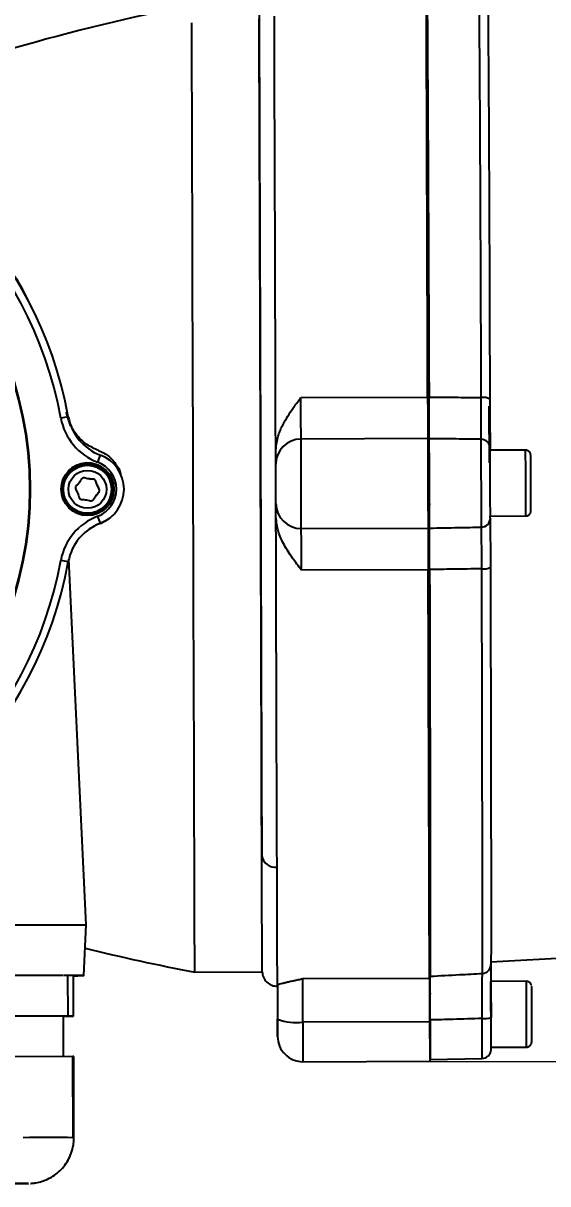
# Model space of a CAD drawing. Header units: millimetres. Extents: x 2320 to 4000, y 933 to 2121.
# Drawn here: x 3558.4 to 3661.9, y 1756.4 to 1985.6 of the extents above; entities that cross this region are included whole.
import ezdxf

# ---------------------------------------------------------------- set-up
doc = ezdxf.new("R2010")
doc.units = ezdxf.units.MM
doc.layers.add('标注', color=3, linetype='Continuous', lineweight=13)
doc.styles.add('SLDTEXTSTYLE1', font='txt.shx', dxfattribs={"width": 0.7, "bigfont": 'gbcbig.shx'})
doc.dimstyles.new('SLDDIMSTYLE12$0', dxfattribs={"dimtxt": 12, "dimasz": 10, "dimexe": 0, "dimexo": 0.0625, "dimgap": 0.875, "dimtad": 1, "dimdec": 1, "dimlfac": 1.8, "dimrnd": 1e-09, "dimzin": 12, "dimdsep": 46, "dimtxsty": 'SLDTEXTSTYLE1', "dimcen": 0.09, "dimdle": 8.16, "dimclrd": 3, "dimclre": 3, "dimadec": 0, "dimazin": 3, "dimtfac": 1, "dimtdec": 1, "dimtofl": 0, "dimtmove": 0, "dimatfit": 3, "dimfxl": 0, "dimfrac": 2, "dimtolj": 1, "dimlwd": 5, "dimlwe": 5, "dimarcsym": 0})

# ---------------------------------------------------------------- blocks, each defined once
blk = doc.blocks.new('*D58')
at = {"layer": 'Defpoints', "color": 0, "transparency": 16777216}
for p in [(3648.25, 2008.59), (3638.63, 1780.56), (3840.05, 1780.56)]:
    blk.add_point(p, dxfattribs=at)
at = {"layer": '标注', "color": 3, "lineweight": 5, "transparency": 16777216}
blk.add_line((3648.31, 2008.59), (3840.05, 2008.59), dxfattribs=at)
at = {"layer": '标注', "color": 3, "linetype": 'Continuous', "lineweight": 5, "transparency": 16777216}
for p, q in [((3840.05, 1998.59), (3840.05, 1790.56)), ((3638.69, 1780.56), (3840.05, 1780.56))]:
    blk.add_line(p, q, dxfattribs=at)
at = {"layer": '标注', "color": 3, "transparency": 16777216}
for points in [[(3838.39, 1998.59), (3841.72, 1998.59), (3840.05, 2008.59)], [(3838.39, 1790.56), (3841.72, 1790.56), (3840.05, 1780.56)]]:
    blk.add_solid(points, dxfattribs=at)
at = {"layer": '标注', "color": 0, "transparency": 16777216, "insert": (3834.18, 1894.57), "char_height": 10, "attachment_point": 5, "rotation": 90, "style": 'SLDTEXTSTYLE1'}
blk.add_mtext('\\A1;230', dxfattribs=at)

msp = doc.modelspace()

# ---------------------------------------------------------------- linework, layer by layer
at = {"color": 7, "linetype": 'Continuous', "lineweight": 25}
for p, q in [((3613.214, 1911.646), (3638.214, 1911.725)), ((3650.409, 1898.747), (3650.374, 1909.981)), ((3638.24, 1903.54), (3613.24, 1903.462)), ((3657.536, 1901.269), (3650.54, 1901.247)), ((3638.547, 1898.709), (3638.255, 1898.708)), ((3569.32, 1894.639), (3568.986, 1894.263)), ((3569.324, 1894.636), (3569.327, 1894.64)), ((3573.168, 1892.76), (3572.929, 1892.4)), ((3572.89, 1892.434), (3572.887, 1892.43)), ((3638.28, 1890.708), (3638.572, 1890.709)), ((3576.43, 1888.686), (3576.453, 1888.712)), ((3650.581, 1888.247), (3657.577, 1888.269)), ((3573.657, 1886.815), (3573.634, 1886.789)), ((3613.295, 1885.803), (3638.295, 1885.882)), ((3570.826, 1807.532), (3567.444, 1879.766)), ((3638.321, 1877.665), (3613.321, 1877.586)), ((3650.706, 1800.22), (3801.902, 1808.621)), ((3570.421, 1797.531), (3570.826, 1807.532)), ((3566.313, 1797.541), (3549.416, 1797.507)), ((3567.269, 1797.543), (3566.433, 1797.542)), ((3567.295, 1789.543), (3567.269, 1797.543)), ((3568.368, 1789.543), (3568.343, 1797.543)), ((3592.276, 1798.205), (3605.571, 1798.247)), ((3613.575, 1796.941), (3638.575, 1797.02)), ((3657.685, 1796.403), (3650.685, 1796.381)), ((3638.696, 1793.844), (3638.585, 1793.843)), ((3567.295, 1789.543), (3549.441, 1789.507)), ((3566.393, 1781.542), (3566.368, 1789.518)), ((3566.368, 1789.494), (3567.295, 1789.498)), ((3568.368, 1789.505), (3568.368, 1789.543)), ((3638.602, 1788.41), (3613.602, 1788.332)), ((3638.61, 1785.843), (3638.721, 1785.844)), ((3650.73, 1783.381), (3657.726, 1783.403)), ((3568.229, 1781.545), (3548.557, 1781.505)), ((3568.28, 1765.545), (3568.229, 1781.545)), ((3568.443, 1765.545), (3568.393, 1781.545)), ((3613.626, 1780.534), (3638.626, 1780.612)), ((3638.734, 1780.953), (3648.965, 1781.164)), ((3568.28, 1765.545), (3558.443, 1765.525)), ((3568.443, 1765.524), (3568.443, 1765.545))]:
    msp.add_line(p, q, dxfattribs=at)
at = {"color": 7, "linetype": 'Continuous', "lineweight": 25, "flags": 128}
for points in [[(3638.099, 1992.241), (3638.113, 1991.008), (3638.128, 1989.416), (3638.144, 1987.468), (3638.161, 1985.174), (3638.179, 1982.541), (3638.197, 1979.579), (3638.216, 1976.3), (3638.236, 1972.715), (3638.256, 1968.838), (3638.277, 1964.684), (3638.298, 1960.268), (3638.319, 1955.607), (3638.34, 1950.718), (3638.362, 1945.62), (3638.384, 1940.331), (3638.406, 1934.872), (3638.427, 1929.262), (3638.448, 1923.524), (3638.47, 1917.678), (3638.49, 1911.747)], [(3648.784, 1911.658), (3648.763, 1917.561), (3648.742, 1923.378), (3648.721, 1929.088), (3648.7, 1934.67), (3648.678, 1940.102), (3648.656, 1945.365), (3648.635, 1950.438), (3648.613, 1955.303), (3648.592, 1959.941), (3648.571, 1964.335), (3648.551, 1968.469), (3648.531, 1972.326), (3648.511, 1975.893), (3648.492, 1979.155), (3648.474, 1982.102), (3648.456, 1984.721), (3648.44, 1987.003), (3648.424, 1988.939), (3648.409, 1990.522), (3648.395, 1991.747)], [(3650.106, 1989.982), (3650.119, 1988.78), (3650.134, 1987.225), (3650.15, 1985.324), (3650.166, 1983.084), (3650.183, 1980.513), (3650.201, 1977.62), (3650.22, 1974.417), (3650.239, 1970.916), (3650.259, 1967.129), (3650.279, 1963.071), (3650.299, 1958.758), (3650.32, 1954.204), (3650.341, 1949.428), (3650.362, 1944.448), (3650.384, 1939.281), (3650.405, 1933.948), (3650.426, 1928.468), (3650.447, 1922.862), (3650.467, 1917.151), (3650.488, 1911.357)], [(3608.247, 1901.053), (3608.229, 1906.966), (3608.21, 1912.833), (3608.192, 1918.634), (3608.174, 1924.348), (3608.156, 1929.955), (3608.139, 1935.433), (3608.122, 1940.764), (3608.106, 1945.927), (3608.09, 1950.906), (3608.075, 1955.68), (3608.061, 1960.235), (3608.047, 1964.552), (3608.035, 1968.616), (3608.023, 1972.414), (3608.011, 1975.93), (3608.001, 1979.154), (3607.992, 1982.072), (3607.984, 1984.674), (3607.977, 1986.951)], [(3592.276, 1798.205), (3592.276, 1798.205), (3592.276, 1798.394), (3592.274, 1798.937), (3592.271, 1799.832), (3592.267, 1801.077), (3592.262, 1802.666), (3592.256, 1804.594), (3592.249, 1806.853), (3592.241, 1809.435), (3592.232, 1812.331), (3592.222, 1815.529), (3592.211, 1819.018), (3592.199, 1822.785), (3592.186, 1826.816), (3592.173, 1831.095), (3592.159, 1835.607), (3592.144, 1840.336), (3592.128, 1845.262), (3592.112, 1850.369), (3592.096, 1855.637), (3592.079, 1861.047), (3592.061, 1866.578), (3592.044, 1872.21), (3592.026, 1877.922), (3592.007, 1883.692), (3591.989, 1889.5), (3591.971, 1895.323), (3591.952, 1901.14), (3591.934, 1906.929), (3591.916, 1912.669), (3591.898, 1918.339), (3591.881, 1923.917), (3591.864, 1929.382), (3591.847, 1934.715), (3591.83, 1939.895), (3591.815, 1944.903), (3591.8, 1949.72), (3591.785, 1954.329), (3591.771, 1958.713), (3591.758, 1962.854), (3591.746, 1966.739), (3591.735, 1970.351), (3591.724, 1973.678), (3591.714, 1976.708), (3591.706, 1979.429), (3591.698, 1981.831), (3591.692, 1983.905), (3591.686, 1985.643)], [(3605.498, 1821.219), (3605.486, 1825.132), (3605.473, 1829.3), (3605.459, 1833.707), (3605.445, 1838.336), (3605.429, 1843.17), (3605.414, 1848.192), (3605.397, 1853.382), (3605.38, 1858.722), (3605.363, 1864.191), (3605.346, 1869.77), (3605.328, 1875.438), (3605.31, 1881.173), (3605.292, 1886.955), (3605.273, 1892.762), (3605.255, 1898.573), (3605.237, 1904.365), (3605.219, 1910.119), (3605.201, 1915.811), (3605.183, 1921.422), (3605.166, 1926.93), (3605.149, 1932.315), (3605.132, 1937.557), (3605.116, 1942.637), (3605.101, 1947.536), (3605.086, 1952.235), (3605.072, 1956.717), (3605.059, 1960.967), (3605.046, 1964.967), (3605.034, 1968.703), (3605.023, 1972.161), (3605.013, 1975.329), (3605.004, 1978.194), (3604.996, 1980.747), (3604.989, 1982.977), (3604.983, 1984.876), (3604.978, 1986.438)], [(3613.24, 1903.462), (3613.239, 1903.783), (3613.237, 1904.346), (3613.234, 1905.138), (3613.231, 1906.137), (3613.228, 1907.319), (3613.223, 1908.654), (3613.219, 1910.109), (3613.214, 1911.646)], [(3613.295, 1885.803), (3613.294, 1886.223), (3613.292, 1887), (3613.288, 1888.1), (3613.284, 1889.478), (3613.279, 1891.075), (3613.273, 1892.823), (3613.268, 1894.647), (3613.262, 1896.47), (3613.256, 1898.216), (3613.251, 1899.809), (3613.247, 1901.183), (3613.243, 1902.278), (3613.241, 1903.048), (3613.24, 1903.462)], [(3608.288, 1888.153), (3608.283, 1889.764), (3608.278, 1891.376), (3608.273, 1892.989), (3608.268, 1894.603), (3608.263, 1896.217), (3608.257, 1897.83), (3608.252, 1899.442), (3608.247, 1901.053)], [(3638.57, 1890.459), (3638.572, 1890.647), (3638.572, 1891.195), (3638.571, 1892.055), (3638.569, 1893.152), (3638.565, 1894.386), (3638.561, 1895.65), (3638.557, 1896.83), (3638.552, 1897.821), (3638.548, 1898.536), (3638.545, 1898.911), (3638.543, 1898.913), (3638.542, 1898.709)], [(3638.567, 1890.709), (3638.567, 1890.65), (3638.57, 1890.459)], [(3576.43, 1888.686), (3575.177, 1887.594), (3573.634, 1886.789)], [(3608.506, 1818.941), (3608.493, 1823.043), (3608.479, 1827.418), (3608.464, 1832.049), (3608.449, 1836.918), (3608.433, 1842.007), (3608.416, 1847.296), (3608.399, 1852.765), (3608.382, 1858.393), (3608.363, 1864.159), (3608.345, 1870.041), (3608.326, 1876.015), (3608.307, 1882.06), (3608.288, 1888.153)], [(3613.321, 1877.586), (3613.316, 1879.125), (3613.312, 1880.582), (3613.308, 1881.92), (3613.304, 1883.106), (3613.301, 1884.11), (3613.298, 1884.907), (3613.296, 1885.476), (3613.295, 1885.803)], [(3638.575, 1797.02), (3638.571, 1798.256), (3638.566, 1799.854), (3638.56, 1801.807), (3638.552, 1804.107), (3638.544, 1806.746), (3638.535, 1809.715), (3638.524, 1813.001), (3638.513, 1816.593), (3638.501, 1820.478), (3638.488, 1824.64), (3638.474, 1829.064), (3638.459, 1833.734), (3638.444, 1838.632), (3638.428, 1843.739), (3638.411, 1849.036), (3638.394, 1854.505), (3638.376, 1860.123), (3638.358, 1865.87), (3638.34, 1871.725), (3638.321, 1877.665)], [(3638.597, 1877.691), (3638.614, 1871.763), (3638.629, 1865.921), (3638.644, 1860.188), (3638.658, 1854.584), (3638.67, 1849.132), (3638.682, 1843.85), (3638.692, 1838.76), (3638.701, 1833.88), (3638.709, 1829.229), (3638.716, 1824.824), (3638.722, 1820.681), (3638.726, 1816.816), (3638.729, 1813.244), (3638.73, 1809.977), (3638.73, 1807.029), (3638.729, 1804.41), (3638.727, 1802.13), (3638.723, 1800.197), (3638.718, 1798.619), (3638.711, 1797.402)], [(3649.004, 1797.961), (3649.01, 1799.171), (3649.015, 1800.739), (3649.019, 1802.661), (3649.021, 1804.929), (3649.022, 1807.534), (3649.022, 1810.467), (3649.021, 1813.716), (3649.018, 1817.271), (3649.014, 1821.116), (3649.008, 1825.238), (3649.002, 1829.622), (3648.994, 1834.25), (3648.985, 1839.106), (3648.974, 1844.171), (3648.963, 1849.426), (3648.95, 1854.852), (3648.937, 1860.428), (3648.922, 1866.133), (3648.907, 1871.947), (3648.89, 1877.846)], [(3650.592, 1878.162), (3650.608, 1872.371), (3650.623, 1866.664), (3650.638, 1861.063), (3650.651, 1855.589), (3650.663, 1850.262), (3650.675, 1845.103), (3650.685, 1840.13), (3650.694, 1835.363), (3650.701, 1830.82), (3650.708, 1826.516), (3650.713, 1822.469), (3650.717, 1818.694), (3650.72, 1815.205), (3650.722, 1812.015), (3650.722, 1809.135), (3650.721, 1806.578), (3650.718, 1804.351), (3650.715, 1802.465), (3650.71, 1800.925), (3650.703, 1799.738)], [(3527.399, 1807.407), (3528.367, 1807.415), (3529.66, 1807.424), (3531.259, 1807.433), (3533.137, 1807.443), (3535.265, 1807.453), (3537.608, 1807.464), (3540.129, 1807.474), (3542.787, 1807.484), (3545.539, 1807.494), (3548.341, 1807.503), (3551.148, 1807.511), (3553.915, 1807.519), (3556.598, 1807.526), (3559.153, 1807.532), (3561.539, 1807.537), (3563.718, 1807.54), (3565.655, 1807.542), (3567.319, 1807.543), (3568.683, 1807.543), (3569.725, 1807.541), (3570.429, 1807.539), (3570.782, 1807.534), (3570.826, 1807.532)], [(3613.602, 1788.332), (3613.597, 1789.887), (3613.592, 1791.372), (3613.588, 1792.749), (3613.584, 1793.983), (3613.581, 1795.044), (3613.578, 1795.904), (3613.576, 1796.542), (3613.575, 1796.941)], [(3608.58, 1795.418), (3608.58, 1795.418), (3608.579, 1795.434), (3608.579, 1795.476), (3608.579, 1795.545), (3608.579, 1795.64)], [(3650.726, 1783.382), (3650.728, 1783.552), (3650.729, 1784.064), (3650.729, 1784.889), (3650.727, 1785.984), (3650.724, 1787.288), (3650.72, 1788.733), (3650.716, 1790.239), (3650.711, 1791.726), (3650.705, 1793.114), (3650.7, 1794.327), (3650.695, 1795.301), (3650.69, 1795.982), (3650.687, 1796.335), (3650.684, 1796.34), (3650.683, 1795.996), (3650.683, 1795.323), (3650.684, 1794.357), (3650.684, 1794.124)], [(3658.688, 1795.406), (3658.688, 1795.407), (3658.692, 1795.215), (3658.696, 1794.661), (3658.7, 1793.783), (3658.705, 1792.642), (3658.71, 1791.313), (3658.715, 1789.889), (3658.719, 1788.466), (3658.723, 1787.142), (3658.725, 1786.005), (3658.725, 1785.135), (3658.725, 1784.59), (3658.723, 1784.411)], [(3638.719, 1785.594), (3638.721, 1785.781), (3638.721, 1786.329), (3638.72, 1787.19), (3638.718, 1788.286), (3638.714, 1789.521), (3638.71, 1790.784), (3638.706, 1791.964), (3638.701, 1792.955), (3638.697, 1793.67), (3638.694, 1794.045), (3638.692, 1794.047), (3638.691, 1793.844)], [(3613.602, 1788.332), (3613.607, 1786.545), (3613.613, 1784.881), (3613.617, 1783.411), (3613.621, 1782.196), (3613.624, 1781.288), (3613.626, 1780.726), (3613.626, 1780.534), (3613.626, 1780.534)], [(3638.724, 1788.762), (3638.729, 1786.97), (3638.733, 1785.301), (3638.736, 1783.826), (3638.738, 1782.609), (3638.738, 1781.701), (3638.736, 1781.141), (3638.734, 1780.953), (3638.73, 1781.146), (3638.725, 1781.71), (3638.72, 1782.622), (3638.713, 1783.843), (3638.707, 1785.321), (3638.705, 1785.844)], [(3638.716, 1785.844), (3638.716, 1785.784), (3638.719, 1785.594)], [(3568.393, 1781.545), (3568.373, 1781.545), (3568.352, 1781.545), (3568.332, 1781.545), (3568.312, 1781.545), (3568.291, 1781.545), (3568.27, 1781.545), (3568.25, 1781.545), (3568.229, 1781.545)], [(3568.443, 1765.545), (3568.423, 1765.545), (3568.403, 1765.545), (3568.382, 1765.545), (3568.362, 1765.545), (3568.341, 1765.545), (3568.321, 1765.545), (3568.3, 1765.545), (3568.28, 1765.545)], [(3558.127, 1756.485), (3558.585, 1756.49), (3558.677, 1756.494), (3558.401, 1756.497)], [(3559.454, 1756.495), (3559.461, 1756.495), (3559.464, 1756.497)]]:
    msp.add_lwpolyline(points, dxfattribs=at)
at = {"color": 7, "linetype": 'Continuous', "lineweight": 25}
for centre, radius in [((3488.628, 1893.558), 71.202), ((3571.128, 1893.558), 5.2), ((3571.102, 1893.529), 5), ((3571.107, 1893.535), 4.739), ((3571.109, 1893.537), 3.742)]:
    msp.add_circle(centre, radius, dxfattribs=at)
for centre, radius, start, end in [((3672.766, 1580.39), 416.745, 101.22027, 111.15509), ((3488.627, 1893.558), 78.5, 10.30621, 79.69381), ((3488.625, 1893.555), 80, 10.30621, 79.69381), ((3488.63, 1893.56), 71.137, 270.00008, 179.99995), ((3649.19, 1908.988), 2.701, 61.29136, 98.64725), ((3609.261, 1671.028), 240.522, 100.03886, 100.39546), ((3577.176, 1909.659), 11.5, 190.30623, 249.41324), ((3577.173, 1909.657), 10, 190.30623, 249.41324), ((3613.236, 1898.481), 4.981, 89.95996, 179.95822), ((1300.03, 1887.359), 2338.557, 359.963814, 0.396284), ((1444.43, 1887.813), 2204.388, 359.954608, 0.40549), ((3648.741, 1901.619), 1.795, 0.29599, 89.31394), ((3203.491, 2038.135), 394.997, 339.35888, 339.57594), ((3571.125, 1893.555), 7.2, 290.58678, 69.4134), ((1858.401, 1889.114), 1792.179, 359.96004, 0.400058), ((2886.751, 1894.264), 770.817, 0.036022, 0.520696), ((1933.284, 1889.997), 1725.289, 0.158018, 0.319112), ((3571.119, 1893.548), 5.2, 317.72621, 137.72594), ((3571.128, 1893.558), 5.7, 290.58679, 69.4134), ((2610.021, 1890.021), 1047.557, 359.904172, 0.258571), ((2259.493, 1889.462), 1399.083, 0.006511, 0.216759), ((3613.259, 1890.782), 4.98, 180.41624, 270.41429), ((3577.176, 1877.456), 11.5, 110.58662, 169.69398), ((3417.698, 1829.439), 166.178, 20.19819, 20.71597), ((3577.173, 1877.453), 10, 110.58662, 169.69398), ((3577.15, 1877.428), 10, 110.58662, 137.72607), ((3648.784, 1887.862), 1.796, 271.05348, 0.07083), ((3488.628, 1893.558), 78.5, 280.30599, 349.69399), ((3488.626, 1893.555), 80, 280.30599, 349.69399), ((3535.331, 1709.521), 172.713, 79.32137, 79.81831), ((3649.279, 1880.487), 2.67, 261.62126, 299.45617), ((3608.183, 1821.639), 2.717, 188.90039, 276.81746), ((3670.792, 2207.487), 416.745, 256.09466, 259.14045), ((3648.919, 1799.744), 1.785, 272.72918, 359.80341), ((3567.647, 303.866), 1493.678, 89.973304, 90.014472), ((2279.809, 1785.574), 1377.919, 359.909741, 0.450299), ((2802.073, 1787.215), 848.646, 359.909962, 0.450078), ((3560.195, -438.332), 2227.858, 89.841239, 90.304162), ((3567.672, 295.866), 1493.678, 89.973304, 90.014472), ((3558.268, 3283.194), 1493.723, 270.346246, 270.387413), ((3612.338, 1798.888), 10.632, 249.41724, 276.8281), ((3649.373, 1793.78), 4.75, 264.94464, 286.46769), ((2371.897, 1783.505), 1277.07, 359.894967, 0.24873), ((2205.234, 1783.736), 1445.496, 359.981236, 0.217594), ((3613.611, 1785.534), 5, 180.18036, 270.18036), ((3563.336, 761.316), 1004.221, 89.708612, 90.279164), ((3540.416, 4293.733), 2537.31, 269.934581, 270.4299), ((3556.079, 180.326), 1576.175, 89.876964, 90.276533)]:
    msp.add_arc(centre, radius, start, end, dxfattribs=at)
for points in [[(3638.214, 1911.725), (3638.203, 1915.025), (3638.183, 1921.625), (3638.153, 1931.196), (3638.124, 1940.397), (3638.096, 1949.117), (3638.07, 1957.269), (3638.047, 1964.768), (3638.025, 1971.536), (3638.007, 1977.5), (3637.991, 1982.605), (3637.977, 1986.773), (3637.967, 1990.054), (3637.963, 1991.396), (3637.961, 1992.067)], [(3638.214, 1911.725), (3638.217, 1910.697), (3638.224, 1908.642), (3638.232, 1906.107), (3638.237, 1904.226), (3638.239, 1903.769), (3638.24, 1903.54)], [(3573.279, 1901.213), (3572.495, 1901.573), (3570.927, 1902.293), (3569.035, 1904.089), (3567.591, 1906.263), (3567.152, 1907.931), (3566.932, 1908.765)], [(3638.24, 1903.54), (3638.24, 1903.296), (3638.242, 1902.806), (3638.249, 1900.722), (3638.257, 1897.943), (3638.267, 1894.726), (3638.278, 1891.507), (3638.286, 1888.722), (3638.293, 1886.628), (3638.294, 1886.13), (3638.295, 1885.882)], [(3608.255, 1898.484), (3608.255, 1898.709), (3608.253, 1899.158), (3608.249, 1900.421), (3608.247, 1901.053)], [(3608.288, 1888.153), (3608.286, 1888.788), (3608.282, 1890.059), (3608.28, 1890.517), (3608.28, 1890.746)], [(3638.295, 1885.882), (3638.296, 1885.649), (3638.297, 1885.185), (3638.303, 1883.294), (3638.311, 1880.751), (3638.318, 1878.694), (3638.321, 1877.665)], [(3638.575, 1797.02), (3638.576, 1796.739), (3638.577, 1796.178), (3638.584, 1794.166), (3638.592, 1791.532), (3638.598, 1789.451), (3638.602, 1788.41)], [(3608.579, 1795.64), (3608.582, 1794.601), (3608.589, 1792.522), (3608.596, 1790.131), (3608.6, 1788.935)], [(3608.579, 1795.616), (3608.582, 1794.579), (3608.589, 1792.504), (3608.596, 1790.115), (3608.6, 1788.92)]]:
    msp.add_open_spline(points, degree=3, dxfattribs=at)
for points, knots in [([(3604.966, 1990.407), (3604.966, 1990.325), (3604.967, 1990.159), (3604.971, 1988.726), (3604.978, 1986.377), (3604.989, 1983.007), (3605.003, 1978.645), (3605.02, 1973.345), (3605.039, 1967.184), (3605.061, 1960.257), (3605.085, 1952.71), (3605.11, 1944.682), (3605.136, 1936.311), (3605.164, 1927.634), (3605.192, 1918.641), (3605.221, 1909.304), (3605.252, 1899.629), (3605.283, 1889.745), (3605.314, 1879.79), (3605.345, 1869.955), (3605.375, 1860.386), (3605.404, 1851.227), (3605.431, 1842.634), (3605.456, 1834.726), (3605.479, 1827.514), (3605.492, 1823.304), (3605.498, 1821.219)], [0, 0, 0, 0, 0.03995482, 0.08064697, 0.12202754, 0.16441326, 0.2070901, 0.25, 0.29290784, 0.33558471, 0.37797245, 0.41935105, 0.4600437, 0.5, 0.53995431, 0.58064697, 0.62202754, 0.66441326, 0.7070901, 0.75, 0.79290784, 0.83558471, 0.87797245, 0.91935105, 0.9600442, 1, 1, 1, 1]), ([(3502.333, 1972.959), (3504.969, 1972.409), (3510.24, 1971.308), (3517.884, 1968.657), (3525.238, 1965.307), (3532.212, 1961.217), (3538.741, 1956.45), (3544.751, 1951.046), (3550.206, 1945.073), (3554.96, 1938.549), (3558.067, 1933.64), (3559.355, 1930.828), (3559.523, 1930.462)], [0, 0, 0, 0, 0.109293, 0.218586, 0.327879, 0.4371719, 0.5464649, 0.6557579, 0.7650509, 0.8743439, 0.9836369, 1, 1, 1, 1]), ([(3608.247, 1901.053), (3608.329, 1901.974), (3608.442, 1903.233), (3608.972, 1904.758), (3609.384, 1905.742), (3610, 1906.961), (3610.84, 1908.35), (3611.969, 1909.979), (3612.775, 1911.057), (3613.214, 1911.646)], [0, 0, 0, 0, 0.2309075, 0.3156551, 0.4051151, 0.4997308, 0.6595094, 0.8142552, 1, 1, 1, 1]), ([(3638.531, 1903.534), (3638.528, 1903.761), (3638.523, 1904.216), (3638.513, 1906.098), (3638.501, 1908.646), (3638.494, 1910.712), (3638.49, 1911.747)], [0, 0, 0, 0, 0.2500652, 0.4994456, 0.7493864, 1, 1, 1, 1]), ([(3638.49, 1911.747), (3640.412, 1911.731), (3643.843, 1911.703), (3647.274, 1911.672), (3648.784, 1911.658)], [0, 0, 0, 0, 0.56, 1, 1, 1, 1]), ([(3648.762, 1903.414), (3648.769, 1903.62), (3648.783, 1904.032), (3648.793, 1905.909), (3648.795, 1908.493), (3648.787, 1910.603), (3648.784, 1911.658)], [0, 0, 0, 0, 0.24985559, 0.49966981, 0.74971105, 1, 1, 1, 1]), ([(3650.488, 1911.357), (3650.491, 1910.423), (3650.498, 1908.558), (3650.508, 1906.073), (3650.519, 1903.909), (3650.529, 1902.23), (3650.534, 1901.829), (3650.536, 1901.628)], [0, 0, 0, 0, 0.1872812, 0.3736777, 0.5607984, 0.7799545, 1, 1, 1, 1]), ([(3648.762, 1903.414), (3646.852, 1903.437), (3643.442, 1903.477), (3640.032, 1903.516), (3638.531, 1903.534)], [0, 0, 0, 0, 0.56, 1, 1, 1, 1]), ([(3573.279, 1901.213), (3573.941, 1900.9), (3575.267, 1900.275), (3576.716, 1898.629), (3577.531, 1897.319), (3577.644, 1896.571), (3577.648, 1896.54)], [0, 0, 0, 0, 0.32853232, 0.65706464, 0.98559696, 1, 1, 1, 1]), ([(3658.546, 1899.604), (3658.546, 1899.613), (3658.544, 1899.877), (3658.543, 1900.072), (3658.541, 1900.232), (3658.54, 1900.278), (3658.539, 1900.305), (3658.538, 1900.333), (3658.535, 1900.371), (3658.523, 1900.462), (3658.48, 1900.634), (3658.361, 1900.864), (3658.143, 1901.087), (3657.855, 1901.244), (3657.64, 1901.255), (3657.539, 1901.26)], [0, 0, 0, 0, 0.0123078, 0.3316854, 0.4924305, 0.5758181, 0.6127656, 0.630515, 0.6433524, 0.6588883, 0.7041664, 0.7693524, 0.8453876, 0.9275678, 1, 1, 1, 1]), ([(3608.28, 1890.746), (3608.279, 1890.85), (3608.279, 1891.065), (3608.276, 1891.987), (3608.272, 1893.228), (3608.268, 1894.622), (3608.263, 1896.015), (3608.259, 1897.253), (3608.256, 1898.171), (3608.256, 1898.382), (3608.255, 1898.484)], [0, 0, 0, 0, 0.1208327, 0.25, 0.3791673, 0.5, 0.6208327, 0.75, 0.8791673, 1, 1, 1, 1]), ([(3569.463, 1894.801), (3569.618, 1895.085), (3569.802, 1895.425), (3570.13, 1895.735), (3570.389, 1895.816), (3570.965, 1895.687), (3571.605, 1895.554), (3572.227, 1895.571), (3572.561, 1895.483), (3572.733, 1895.248), (3572.844, 1894.938), (3572.965, 1894.398), (3573.265, 1893.881), (3573.496, 1893.427), (3573.484, 1893.156), (3573.273, 1892.757), (3572.677, 1892.331), (3572.419, 1891.646), (3572.087, 1891.339), (3571.829, 1891.257), (3571.252, 1891.387), (3570.612, 1891.519), (3569.991, 1891.502), (3569.656, 1891.59), (3569.484, 1891.825), (3569.373, 1892.136), (3569.252, 1892.676), (3568.952, 1893.193), (3568.721, 1893.647), (3568.733, 1893.918), (3568.948, 1894.314), (3569.229, 1894.58), (3569.463, 1894.801)], [0, 0, 0, 0, 0.0662649, 0.0793317, 0.0917493, 0.1205736, 0.1985399, 0.2267612, 0.2498448, 0.2658901, 0.2845053, 0.318085, 0.3794264, 0.4082507, 0.4206683, 0.4337351, 0.5, 0.5662649, 0.5793317, 0.5917493, 0.6205736, 0.6985399, 0.7267612, 0.7498448, 0.7658901, 0.7845053, 0.818085, 0.8794264, 0.9082507, 0.9206683, 0.9337351, 1, 1, 1, 1]), ([(3573.224, 1892.803), (3573.283, 1892.861), (3573.386, 1892.964), (3573.48, 1893.153), (3573.494, 1893.423), (3573.219, 1893.948), (3572.927, 1894.531), (3572.784, 1895.136), (3572.613, 1895.437), (3572.342, 1895.542), (3572.013, 1895.57), (3571.46, 1895.549), (3570.885, 1895.704), (3570.383, 1895.814), (3570.13, 1895.728), (3570.026, 1895.651), (3569.991, 1895.598), (3569.991, 1895.598)], [0, 0, 0, 0, 0.04429333, 0.07827029, 0.11055916, 0.1855092, 0.38824072, 0.46162299, 0.52164604, 0.56336762, 0.6117717, 0.69908709, 0.8585898, 0.93353984, 0.96582871, 0.99980567, 1, 1, 1, 1]), ([(3572.22, 1891.468), (3572.382, 1891.746), (3572.58, 1892.085), (3572.843, 1892.374), (3572.891, 1892.427)], [0, 0, 0, 0, 0.81947116, 1, 1, 1, 1]), ([(3613.321, 1877.586), (3613.022, 1877.981), (3612.425, 1878.769), (3611.532, 1879.995), (3610.702, 1881.23), (3609.927, 1882.525), (3609.281, 1883.832), (3608.545, 1885.685), (3608.391, 1887.157), (3608.288, 1888.153)], [0, 0, 0, 0, 0.1251411, 0.2502768, 0.3829569, 0.5005777, 0.6305839, 0.7503305, 1, 1, 1, 1]), ([(3657.582, 1888.284), (3657.663, 1888.284), (3657.85, 1888.285), (3658.104, 1888.407), (3658.31, 1888.577), (3658.442, 1888.758), (3658.518, 1888.925), (3658.554, 1889.057), (3658.567, 1889.147), (3658.571, 1889.191), (3658.573, 1889.216), (3658.574, 1889.24), (3658.575, 1889.274), (3658.576, 1889.337), (3658.576, 1889.509), (3658.576, 1889.629)], [0, 0, 0, 0, 0.0709183, 0.1654865, 0.2428261, 0.308233, 0.3625455, 0.4051173, 0.4307884, 0.4454799, 0.4584689, 0.4776437, 0.5178876, 0.6635314, 1, 1, 1, 1]), ([(3638.597, 1877.691), (3638.595, 1878.723), (3638.589, 1880.784), (3638.585, 1883.326), (3638.583, 1885.204), (3638.585, 1885.656), (3638.586, 1885.882)], [0, 0, 0, 0, 0.2500466, 0.4994486, 0.7493959, 1, 1, 1, 1]), ([(3638.586, 1885.882), (3640.496, 1885.916), (3643.906, 1885.977), (3647.316, 1886.039), (3648.817, 1886.067)], [0, 0, 0, 0, 0.56, 1, 1, 1, 1]), ([(3648.89, 1877.846), (3648.887, 1878.898), (3648.881, 1881.003), (3648.863, 1883.581), (3648.841, 1885.456), (3648.825, 1885.863), (3648.817, 1886.067)], [0, 0, 0, 0, 0.24974351, 0.4995348, 0.74962295, 1, 1, 1, 1]), ([(3650.58, 1887.864), (3650.578, 1887.708), (3650.576, 1887.395), (3650.576, 1886.077), (3650.578, 1884.112), (3650.583, 1881.445), (3650.589, 1879.258), (3650.592, 1878.162)], [0, 0, 0, 0, 0.1872716, 0.3736538, 0.5608014, 0.7799695, 1, 1, 1, 1]), ([(3648.89, 1877.846), (3646.969, 1877.816), (3643.538, 1877.763), (3640.107, 1877.713), (3638.597, 1877.691)], [0, 0, 0, 0, 0.56, 1, 1, 1, 1]), ([(3605.571, 1798.251), (3605.571, 1798.25), (3605.571, 1798.198), (3605.57, 1798.407), (3605.568, 1798.957), (3605.565, 1799.924), (3605.561, 1801.266), (3605.555, 1803.169), (3605.547, 1805.757), (3605.536, 1809.197), (3605.523, 1813.284), (3605.511, 1817.358), (3605.502, 1820.158), (3605.498, 1821.219)], [0, 0, 0, 0, 0.0026523, 0.0914216, 0.1803675, 0.2693134, 0.3597118, 0.4501102, 0.5674593, 0.6848084, 0.8055667, 0.9263251, 1, 1, 1, 1]), ([(3608.575, 1795.42), (3608.575, 1795.419), (3608.575, 1795.412), (3608.575, 1795.431), (3608.575, 1795.468), (3608.575, 1795.533), (3608.575, 1795.621), (3608.575, 1795.734), (3608.575, 1795.871), (3608.574, 1796.275), (3608.572, 1797.191), (3608.567, 1799.06), (3608.558, 1801.827), (3608.546, 1805.955), (3608.528, 1811.744), (3608.513, 1816.542), (3608.506, 1818.941)], [0, 0, 0, 0, 0.0026187, 0.0249684, 0.0473181, 0.0696678, 0.0920175, 0.1143672, 0.1367169, 0.1590665, 0.2819526, 0.3916792, 0.5014056, 0.667604, 0.8338021, 1, 1, 1, 1]), ([(3650.703, 1799.738), (3650.702, 1799.506), (3650.701, 1799.044), (3650.701, 1797.522), (3650.704, 1795.377), (3650.71, 1792.566), (3650.717, 1790.341), (3650.72, 1789.225)], [0, 0, 0, 0, 0.1872812, 0.3736777, 0.5607984, 0.7799545, 1, 1, 1, 1]), ([(3566.313, 1797.541), (3565.594, 1797.541), (3564.013, 1797.54), (3560.828, 1797.535), (3557.059, 1797.527), (3553.602, 1797.518), (3551.426, 1797.511), (3550.671, 1797.509)], [0, 0, 0, 0, 0.19127152, 0.42023311, 0.64919471, 0.8781563, 1, 1, 1, 1]), ([(3568.343, 1797.507), (3568.488, 1797.508), (3569.323, 1797.513), (3570.098, 1797.522), (3570.582, 1797.531), (3570.098, 1797.538), (3569.322, 1797.541), (3568.488, 1797.541), (3568.343, 1797.541)], [0, 0, 0, 0, 0.0476972, 0.2738471, 0.499997, 0.7261468, 0.9522967, 1, 1, 1, 1]), ([(3605.569, 1798.273), (3605.626, 1797.909), (3605.745, 1797.151), (3606.449, 1796.191), (3607.444, 1795.535), (3608.209, 1795.456), (3608.577, 1795.418)], [0, 0, 0, 0, 0.2403735, 0.4995743, 0.7590162, 1, 1, 1, 1]), ([(3608.579, 1795.64), (3608.603, 1795.675), (3608.654, 1795.746), (3609.021, 1795.877), (3609.552, 1796.026), (3610.2, 1796.183), (3610.968, 1796.356), (3611.793, 1796.538), (3612.682, 1796.733), (3613.277, 1796.872), (3613.575, 1796.941)], [0, 0, 0, 0, 0.1208142, 0.2501571, 0.3699235, 0.4999796, 0.617279, 0.7495777, 0.8747893, 1, 1, 1, 1]), ([(3638.655, 1797.21), (3638.657, 1796.979), (3638.661, 1796.452), (3638.669, 1795.162), (3638.673, 1794.058), (3638.674, 1793.844)], [0, 0, 0, 0, 0.3848612, 0.8806821, 1, 1, 1, 1]), ([(3638.724, 1788.762), (3638.722, 1789.807), (3638.716, 1791.895), (3638.711, 1794.541), (3638.709, 1796.559), (3638.711, 1797.121), (3638.711, 1797.402)], [0, 0, 0, 0, 0.25006523, 0.49944561, 0.74938637, 1, 1, 1, 1]), ([(3638.711, 1797.402), (3640.633, 1797.507), (3644.063, 1797.693), (3647.494, 1797.879), (3649.004, 1797.961)], [0, 0, 0, 0, 0.56, 1, 1, 1, 1]), ([(3648.955, 1789.049), (3648.961, 1790.122), (3648.974, 1792.266), (3648.989, 1795.006), (3649, 1797.096), (3649.003, 1797.673), (3649.004, 1797.961)], [0, 0, 0, 0, 0.2498556, 0.4996698, 0.7497111, 1, 1, 1, 1]), ([(3658.655, 1795.637), (3658.64, 1795.694), (3658.607, 1795.825), (3658.475, 1796.042), (3658.249, 1796.253), (3657.962, 1796.391), (3657.767, 1796.389), (3657.688, 1796.388)], [0, 0, 0, 0, 0.13421453, 0.30685003, 0.56364685, 0.82456507, 1, 1, 1, 1]), ([(3608.611, 1785.518), (3608.611, 1785.565), (3608.61, 1785.663), (3608.608, 1786.435), (3608.604, 1787.57), (3608.601, 1788.49), (3608.6, 1788.935)], [0, 0, 0, 0, 0.2416654, 0.5, 0.7583346, 1, 1, 1, 1]), ([(3608.6, 1788.92), (3608.601, 1788.476), (3608.604, 1787.556), (3608.608, 1786.425), (3608.61, 1785.657), (3608.611, 1785.563), (3608.611, 1785.518)], [0, 0, 0, 0, 0.2416654, 0.5, 0.7583346, 1, 1, 1, 1]), ([(3638.602, 1788.41), (3638.605, 1787.363), (3638.612, 1785.269), (3638.62, 1782.678), (3638.625, 1781.097), (3638.627, 1780.423), (3638.626, 1780.614), (3638.626, 1780.615)], [0, 0, 0, 0, 0.2496788, 0.4993575, 0.7490363, 0.9987151, 1, 1, 1, 1]), ([(3648.955, 1789.049), (3647.045, 1788.996), (3643.635, 1788.901), (3640.225, 1788.804), (3638.724, 1788.762)], [0, 0, 0, 0, 0.56, 1, 1, 1, 1]), ([(3648.987, 1781.181), (3649.184, 1781.199), (3649.56, 1781.235), (3650.02, 1781.508), (3650.343, 1781.826), (3650.543, 1782.146), (3650.654, 1782.432), (3650.703, 1782.648), (3650.72, 1782.786), (3650.724, 1782.85), (3650.726, 1782.888), (3650.728, 1782.925), (3650.729, 1782.98), (3650.729, 1783.046), (3650.73, 1783.207), (3650.73, 1783.285)], [0, 0, 0, 0, 0.1291027, 0.2466518, 0.3443681, 0.4268605, 0.4944726, 0.5459987, 0.5735062, 0.5895973, 0.6043404, 0.626687, 0.6752813, 0.8413976, 1, 1, 1, 1]), ([(3657.728, 1783.417), (3657.812, 1783.418), (3658.003, 1783.42), (3658.259, 1783.545), (3658.463, 1783.716), (3658.593, 1783.897), (3658.668, 1784.063), (3658.703, 1784.194), (3658.716, 1784.282), (3658.72, 1784.326), (3658.722, 1784.351), (3658.722, 1784.361), (3658.723, 1784.367)], [0, 0, 0, 0, 0.1553238, 0.3516599, 0.512435, 0.6484099, 0.7612281, 0.8494731, 0.9020189, 0.9324181, 0.9596133, 1, 1, 1, 1]), ([(3559.862, 1756.505), (3559.891, 1756.507), (3559.995, 1756.511), (3560.375, 1756.539), (3561.128, 1756.637), (3562.134, 1756.879), (3563.38, 1757.364), (3564.576, 1758.052), (3565.727, 1759), (3566.699, 1760.101), (3567.508, 1761.397), (3568.088, 1762.854), (3568.417, 1764.253), (3568.407, 1765.154), (3568.403, 1765.525)], [0, 0, 0, 0, 0.0095108, 0.0351934, 0.0836586, 0.1769071, 0.2579936, 0.3736917, 0.4746864, 0.5803554, 0.6911624, 0.8047093, 0.9196972, 1, 1, 1, 1])]:
    msp.add_open_spline(points, degree=3, knots=knots, dxfattribs=at)

# ---------------------------------------------------------------- dimensions: what is measured, and where the dimension line sits
at = {"layer": '标注'}
dim = msp.add_linear_dim(base=(3840.055, 1780.559), p1=(3648.25, 2008.586), p2=(3638.626, 1780.559), angle=90, text='230', dimstyle='SLDDIMSTYLE12$0', override={"dimtxt": 10, "dimtdec": 3, "dimtzin": 0}, dxfattribs=at)
dim.commit()
dim.dimension.update_dxf_attribs({"geometry": '*D58', "text_midpoint": (3834.18, 1894.573)})

doc.saveas('drawing.dxf')
